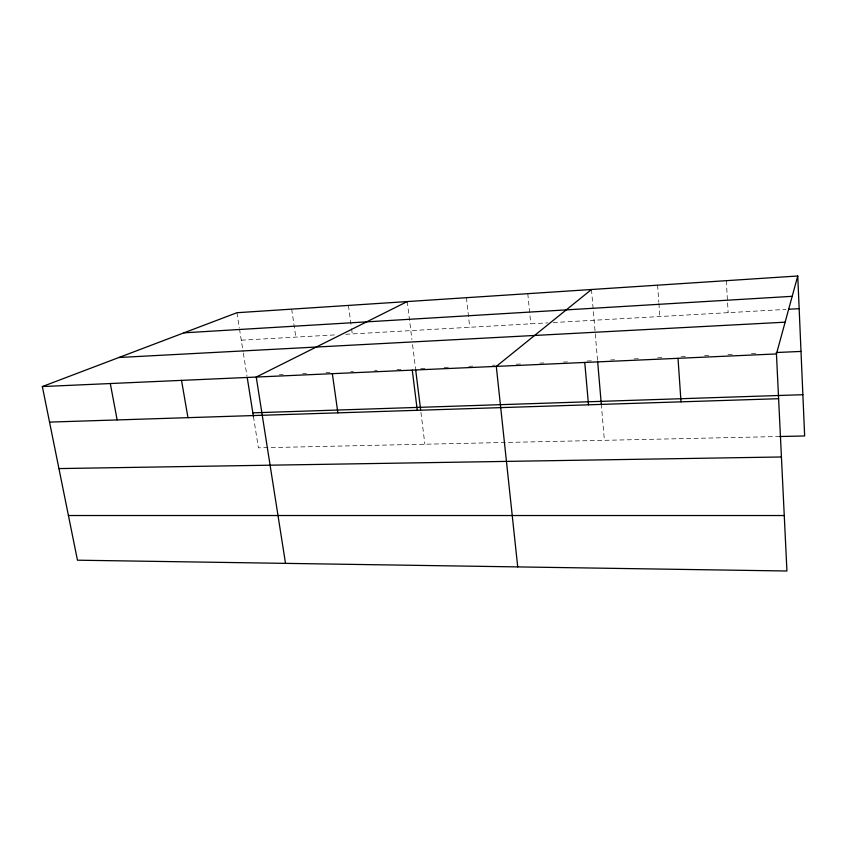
<?xml version="1.0" encoding="UTF-8"?>
<svg xmlns="http://www.w3.org/2000/svg" width="847" height="847" viewBox="0 0 847 847"><rect width="100%" height="100%" fill="white"/><g stroke="black" fill="none" stroke-linecap="round" stroke-linejoin="round"><path stroke-width="0.64" stroke-dasharray="4.24 3.18" d="M241.289 340.187L335.221 334.883M345.724 334.29L547.924 322.855M553.207 322.559L786.005 309.399M279.288 374.808L283.163 374.628M302.538 373.76L306.455 373.591M326.042 372.712L329.959 372.532M350.849 371.6L353.453 371.484M374.554 370.531L377.201 370.414M397.031 369.525L401.002 369.345M420.737 368.466L425.946 368.233M444.146 367.418L449.344 367.185M468.846 366.306L472.742 366.137M492.499 365.248L495.135 365.131M516.225 364.189L521.498 363.945M539.92 363.119L543.848 362.95M563.499 362.061L567.426 361.891M587.077 361.013L592.318 360.769M610.613 359.954L614.53 359.774M634.096 358.906L640.628 358.609M657.59 357.847L662.809 357.614M681.052 356.799L687.573 356.502M704.513 355.74L711.025 355.454M727.975 354.692L734.487 354.406M751.448 353.644L757.959 353.347M779.812 436.512L258.409 447.83L253.465 416.724M236.916 312.723L239.299 327.704M239.5 328.954L243.131 351.78M243.333 353.072L247.017 376.248M291.686 309.134L295.815 337.106M348.424 305.418L351.41 327.44M351.59 328.731L352.288 333.919M407.238 301.574L411.928 339.499M412.553 344.57L415.538 368.699M420.948 412.404L424.876 444.209M466.432 297.699L469.725 327.281M527.797 293.676L530.773 323.829M591.481 289.505L597.558 360.536M601.275 403.955L604.387 440.313M657.6 285.174L658.818 302.157M658.913 303.47L659.855 316.534M726.303 280.675L728.155 312.67"/><path stroke-width="1.27" d="M776.445 353.94L797.747 275.995L236.916 312.723L42.35 386.56L77.458 560.195L786.937 571.005L776.445 353.94L42.35 386.56M591.481 289.505L496.3 366.391L517.718 566.897M407.238 301.574L256.239 377.053L285.513 563.371M183.947 332.829L792.189 296.323M788.631 309.25L799.155 308.657M118.887 357.508L785.127 322.178M776.223 352.532L800.997 351.42M252.84 412.838L802.871 394.702M49.539 422.102L778.615 398.704M779.812 436.512L804.65 435.972L797.747 275.995M58.941 468.582L781.421 456.978M68.427 515.527L784.258 515.537M110.301 383.532L117.14 419.932M181.523 380.377L187.97 417.666M247.229 377.561L253.465 416.724M332.342 373.675L337.879 412.849M412.267 370.118L417.275 410.308M415.697 369.98L420.631 409.863M584.758 362.452L588.496 404.802M597.675 361.86L601.275 403.955M678.013 358.313L681.009 401.838"/></g></svg>
